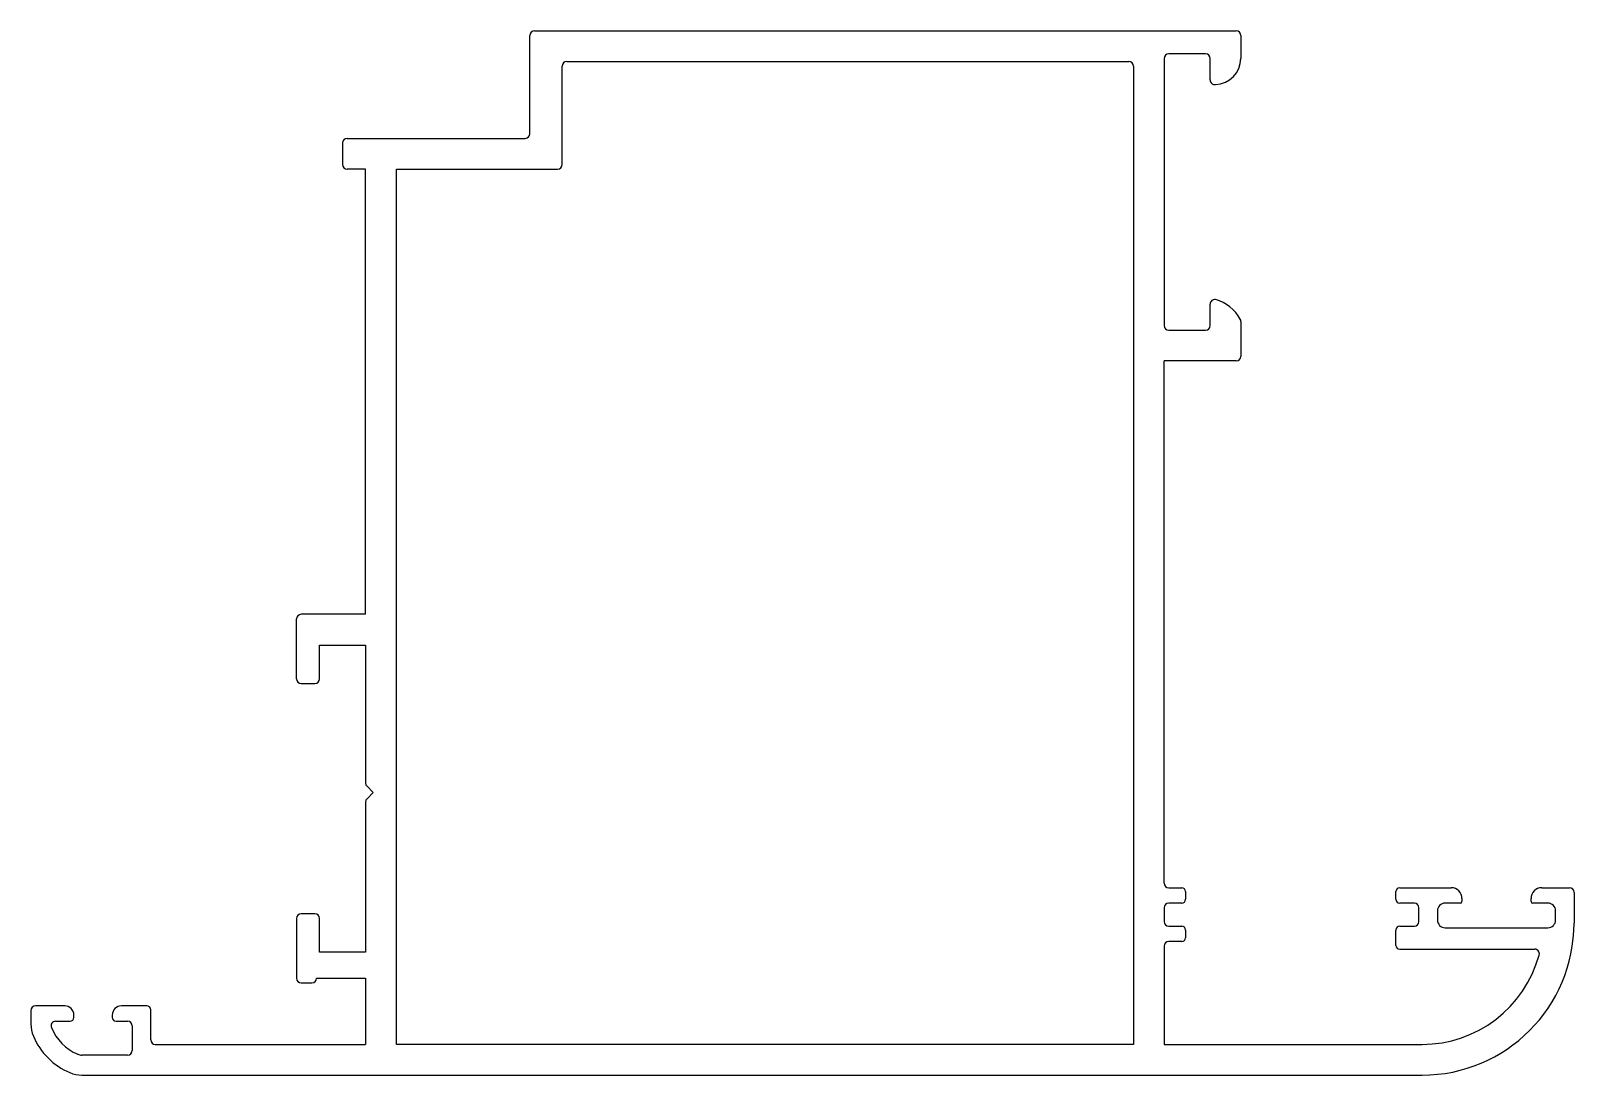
# Model space of a CAD drawing. Extents: x 42 to 143, y 346 to 414.
import ezdxf

# ---------------------------------------------------------------- set-up
doc = ezdxf.new("R2010")
doc.units = 0
doc.layers.get('0').update_dxf_attribs({"linetype": 'CONTINUOUS'})

msp = doc.modelspace()

# ---------------------------------------------------------------- linework, layer by layer
at = {"color": 0}
for p, q in [((74.85, 407.3), (74.85, 413.7)), ((75.15, 414), (120.85, 414)), ((121.15, 413.7), (121.15, 412.2)), ((116.15, 412.2), (116.15, 394.8)), ((118.85, 412.5), (116.45, 412.5)), ((119.15, 410.8), (119.15, 412.2)), ((76.95, 405.3), (76.95, 411.7)), ((77.25, 412), (113.85, 412)), ((114.15, 411.7), (114.15, 347.99)), ((62.65, 406.7), (62.65, 405.3)), ((62.95, 407), (74.55, 407)), ((64.15, 405), (62.95, 405)), ((64.15, 376), (64.15, 405)), ((66.15, 405), (76.65, 405)), ((66.15, 347.99), (66.15, 405)), ((119.15, 394.8), (119.15, 396.2)), ((121.15, 395.08), (121.15, 392.8)), ((116.45, 394.5), (118.85, 394.5)), ((116.15, 358.49), (116.15, 392.5)), ((120.85, 392.5), (116.15, 392.5)), ((64.15, 376), (59.95, 376)), ((59.65, 371.8), (59.65, 375.7)), ((61.15, 374), (64.15, 374)), ((61.15, 371.8), (61.15, 374)), ((64.15, 374), (64.15, 365)), ((59.95, 371.5), (60.85, 371.5)), ((64.22, 364.83), (64.65, 364.4)), ((64.65, 364.4), (64.22, 363.97)), ((64.15, 363.79), (64.15, 354)), ((116.45, 358.19), (117.3, 358.19)), ((117.55, 357.94), (117.55, 357.44)), ((131.25, 357.44), (131.25, 357.94)), ((131.5, 358.19), (134.85, 358.19)), ((140.75, 358.19), (142.55, 358.19)), ((142.85, 357.89), (142.85, 355.89)), ((116.15, 356.89), (116.15, 355.99)), ((117.3, 357.19), (116.45, 357.19)), ((132.45, 357.19), (131.5, 357.19)), ((132.75, 355.99), (132.75, 356.89)), ((135.45, 357.19), (134.45, 357.19)), ((135.55, 357.49), (135.55, 357.29)), ((140.05, 357.29), (140.05, 357.49)), ((141.15, 357.19), (140.15, 357.19)), ((59.65, 356.2), (59.65, 352.3)), ((60.85, 356.5), (59.95, 356.5)), ((61.15, 354), (61.15, 356.2)), ((133.95, 356.69), (133.95, 356.09)), ((141.65, 356.09), (141.65, 356.69)), ((116.45, 355.69), (117.3, 355.69)), ((117.55, 355.44), (117.55, 354.94)), ((131.25, 354.44), (131.25, 355.44)), ((131.5, 355.69), (132.45, 355.69)), ((134.45, 355.59), (141.15, 355.59)), ((64.15, 354), (61.15, 354)), ((116.15, 354.39), (116.15, 347.99)), ((117.3, 354.69), (116.45, 354.69)), ((131.5, 354.19), (140.29, 354.19)), ((59.95, 352), (60.65, 352)), ((60.95, 352.3), (64.15, 352.3)), ((64.15, 352.3), (64.15, 347.99)), ((42.35, 350.2), (42.35, 349.31)), ((44.55, 350.5), (42.65, 350.5)), ((45.15, 349.75), (45.15, 349.9)), ((47.65, 349.9), (47.65, 349.75)), ((49.9, 350.5), (48.25, 350.5)), ((50.15, 348.29), (50.15, 350.25)), ((43.96, 349.5), (44.9, 349.5)), ((47.9, 349.5), (48.65, 349.5)), ((48.95, 349.2), (48.95, 347.59)), ((50.45, 347.99), (64.15, 347.99)), ((114.15, 347.99), (66.15, 347.99)), ((116.15, 347.99), (132.95, 347.99)), ((48.65, 347.29), (45.67, 347.29)), ((45.67, 345.99), (132.95, 345.99))]:
    msp.add_line(p, q, dxfattribs=at)
for centre, radius, start, end in [((75.15, 413.7), 0.3, 90, 180), ((120.85, 413.7), 0.3, 0, 90), ((116.45, 412.2), 0.3, 90, 180), ((118.85, 412.2), 0.3, 360, 90), ((119.42, 412.23), 1.73, 272.7816, 358.8719), ((77.25, 411.7), 0.3, 90, 180), ((113.85, 411.7), 0.3, 0, 90), ((119.45, 410.8), 0.3, 180, 280.1642), ((74.55, 407.3), 0.3, 270, 0), ((62.95, 406.7), 0.3, 90, 180), ((62.95, 405.3), 0.3, 180, 270), ((76.65, 405.3), 0.3, 270, 0), ((119.45, 396.2), 0.298, 79.4086, 180.4272), ((118.86, 394.04), 2.54, 27.6484, 75.4655), ((120.85, 395.08), 0.3, 0, 27.6484), ((116.45, 394.8), 0.3, 180, 270), ((118.85, 394.8), 0.3, 270, 360), ((120.85, 392.8), 0.3, 270, 0), ((59.95, 375.7), 0.3, 90, 180), ((59.95, 371.8), 0.3, 180, 270), ((60.85, 371.8), 0.3, 270, 0), ((64.4, 365), 0.25, 180, 225), ((64.4, 363.79), 0.25, 135, 180), ((116.45, 358.49), 0.3, 180, 270), ((117.3, 357.94), 0.25, 360, 90), ((131.5, 357.94), 0.25, 90, 180), ((134.85, 357.49), 0.7, 360, 90), ((140.75, 357.49), 0.7, 90, 180), ((142.55, 357.89), 0.3, 0, 90), ((116.45, 356.89), 0.3, 90, 180), ((117.3, 357.44), 0.25, 270, 360), ((131.5, 357.44), 0.25, 180, 270), ((132.45, 356.89), 0.3, 0, 90), ((134.45, 356.69), 0.5, 90, 180), ((135.45, 357.29), 0.1, 270, 0), ((140.15, 357.29), 0.1, 180, 270), ((141.15, 356.69), 0.5, 0, 90), ((59.95, 356.2), 0.3, 90, 180), ((60.85, 356.2), 0.3, 0, 90), ((116.45, 355.99), 0.3, 180, 270), ((132.45, 355.99), 0.3, 270, 0), ((132.95, 355.89), 9.9, 270, 360), ((134.45, 356.09), 0.5, 180, 270), ((141.15, 356.09), 0.5, 270, 0), ((117.3, 355.44), 0.25, 0, 90), ((117.3, 354.94), 0.25, 270, 0), ((131.5, 355.44), 0.25, 90, 180), ((116.45, 354.39), 0.3, 90, 180), ((131.5, 354.44), 0.25, 180, 270), ((132.95, 355.89), 7.9, 270, 344.7425), ((140.29, 353.89), 0.3, 344.7425, 90), ((59.95, 352.3), 0.3, 180, 270), ((60.65, 352.3), 0.3, 270, 0), ((42.65, 350.2), 0.3, 90, 180), ((44.55, 349.9), 0.6, 360, 90), ((48.25, 349.9), 0.6, 90, 180), ((49.9, 350.25), 0.25, 0, 90), ((44.35, 349.31), 2, 180, 203.0739), ((43.96, 349.2), 0.3, 90, 201.9784), ((46.65, 350.29), 3.2, 201.9784, 246.9261), ((44.9, 349.75), 0.25, 270, 360), ((47.9, 349.75), 0.25, 180, 270), ((48.65, 349.2), 0.3, 0, 90), ((46.65, 350.29), 4.5, 203.0739, 246.9261), ((50.45, 348.29), 0.3, 180, 270), ((45.67, 347.99), 0.7, 246.9261, 270), ((48.65, 347.59), 0.3, 270, 0), ((45.67, 347.99), 2, 246.9261, 270)]:
    msp.add_arc(centre, radius, start, end, dxfattribs=at)

doc.saveas('drawing.dxf')
